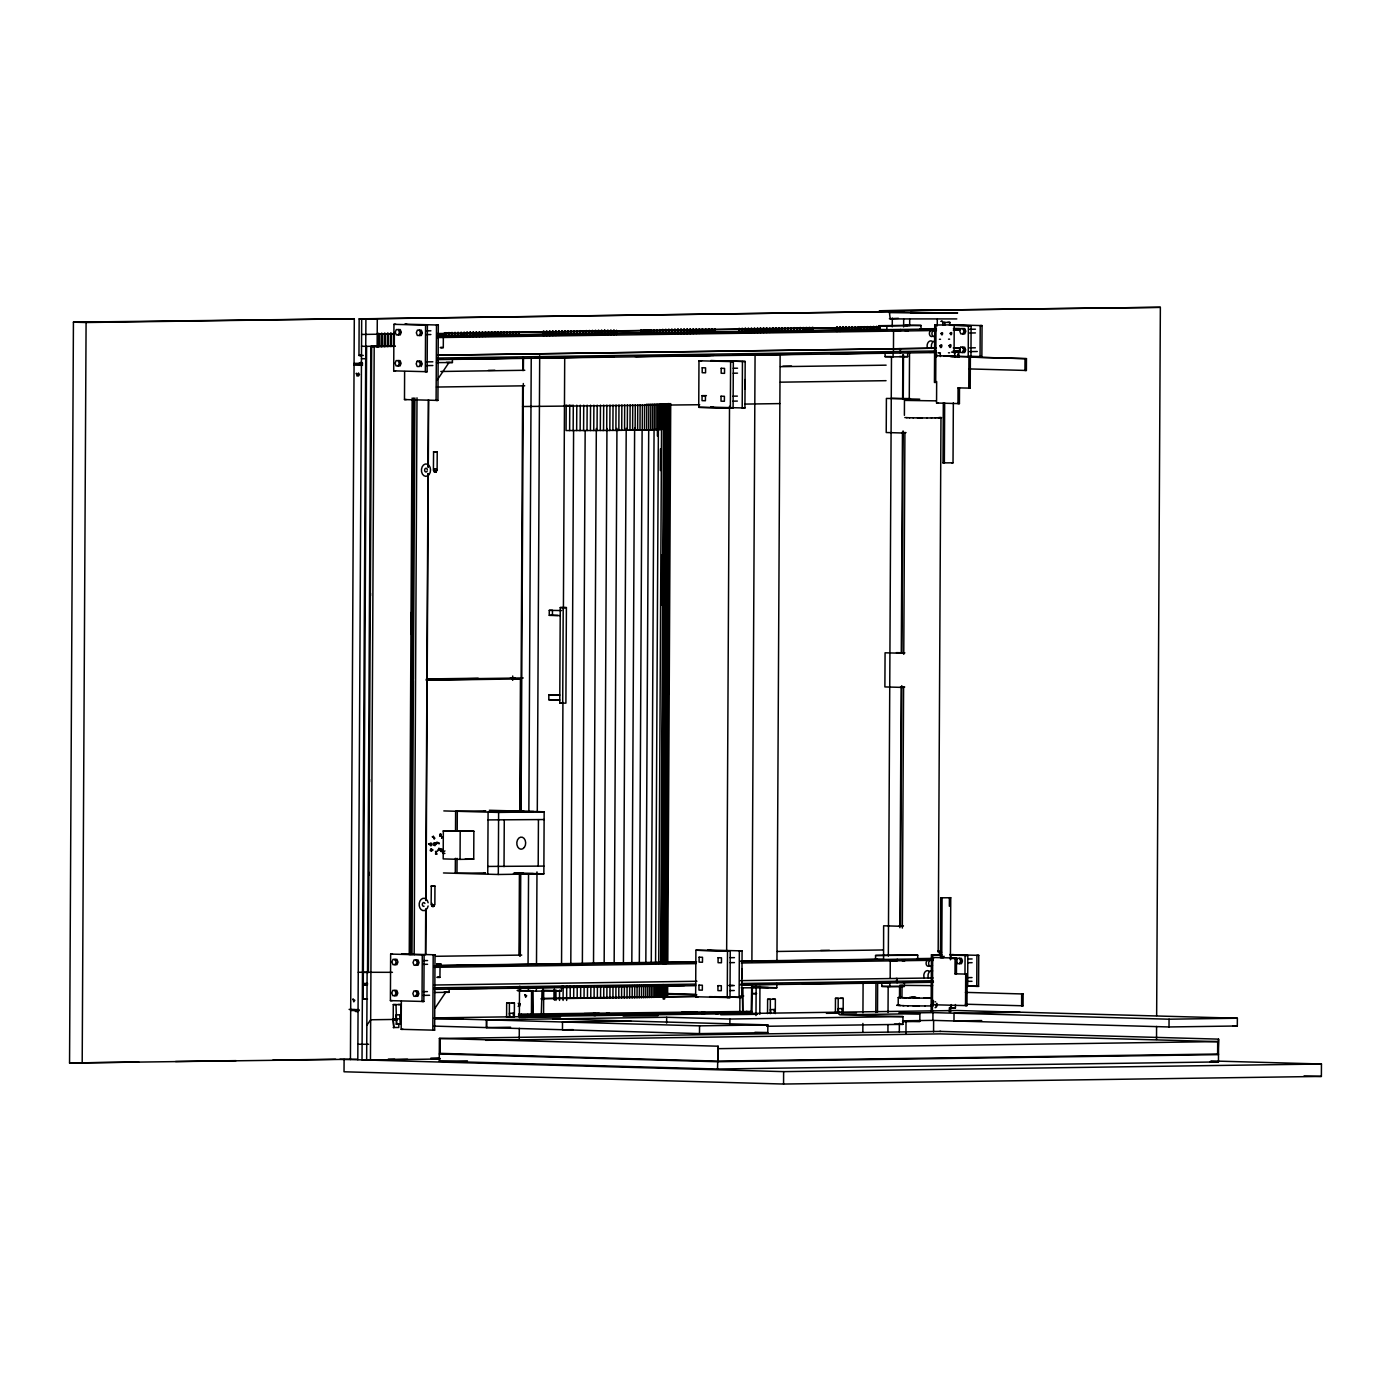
<?xml version="1.0" encoding="UTF-8"?>
<svg xmlns="http://www.w3.org/2000/svg" width="1391" height="1391" viewBox="0 0 1391 1391"><rect width="100%" height="100%" fill="white"/><g stroke="black" fill="none" stroke-linecap="round" stroke-linejoin="round"><path stroke-width="1.5" d="M357.122 1059.194L69.55 1063.002L73.427 322.173L354.305 318.73L350.428 1059.559M82.191 1063.35L86.086 322.521L73.427 322.173M344.099 1059.386L344.029 1071.783L783.568 1084.041L1321.38 1076.425L1321.45 1064.011L1211.022 1060.933M361.486 355.54L358.965 355.47L359.156 318.869L903.715 311.445L361.677 318.939L357.8 1059.768M366.981 999.207L363.19 999.103L363.26 984.828L367.572 984.758M367.05 983.698L363.26 983.593L366.598 346.376L361.538 346.237M366.65 1060.012L367.12 972.518M367.537 972.535L370.823 346.498L395.392 346.185M368.389 972.552L371.658 346.515M370.823 346.498L374.196 346.585L370.458 1060.116L439.921 1058.968M377.135 347.141L377.291 318.887L373.066 318.765M378.126 346.62L378.196 333.579L379.082 333.579L379.013 346.62M378.561 346.62L378.665 333.579M381.186 346.568L381.256 333.544L382.142 333.544L382.073 346.568M381.603 346.585L381.708 333.527M384.246 346.533L384.316 333.492L385.185 333.492L385.116 346.533M384.664 346.533L384.768 333.492M387.307 346.481L387.376 333.457L388.245 333.457L388.176 346.481M387.724 346.498L387.828 333.44M390.349 346.446L390.419 333.405L391.306 333.423L391.236 346.446M390.784 346.446L390.888 333.405M393.41 346.394L393.479 333.371L394.366 333.371L393.479 333.371M390.645 954.087L424.099 954.939L423.855 1001.485L390.402 1000.633L390.645 954.087L392.471 954.07M393.949 324.329L427.385 325.181L427.141 371.71L393.705 370.858L393.949 324.329L395.774 324.294M394.296 346.394L394.349 335.544M393.201 1020.09L393.792 1027.549L393.201 1020.09L397.183 1020.055M393.201 1018.838L393.288 1004.58L401.025 1004.58L400.956 1018.855L393.201 1018.838L395.948 1018.925M396.018 1014.856L396.609 1024.193L396.018 1004.65L393.288 1004.58M393.166 1027.532L398.8 1027.48L398.817 1023.759M395.966 1024.176L400.243 1024.141L399.669 1014.804M403.407 953.913L401.582 953.93L435.018 954.8L434.635 1030.175L401.182 1029.323L401.338 1001.329M406.694 324.138L404.885 324.173L438.321 325.025L437.922 400.417L404.485 399.565L404.625 371.553M409.25 954.765L412.171 398.035M409.754 898.325L409.858 878.834M411.127 634.053L411.249 612.388M410.623 954.748L413.544 398.017M411.979 954.765L413.423 680.442M413.423 679.504L414.901 397.982M414.17 954.782L417.004 397.826M425.472 954.609L425.716 909.105M425.768 900.429L427.993 473.514M428.028 467.011L428.393 399.826M425.733 954.626L425.976 909.123M426.029 900.464L428.254 473.722M428.289 467.22L428.637 400.069M431.314 886.084L431.14 904.706L432.914 904.741L434.861 904.724L434.948 886.102L431.28 886.102L434.948 886.102M433.592 451.762L433.401 470.384L435.192 470.436L437.122 470.401L437.226 451.779L433.557 451.779L437.226 451.779M939.864 1031.374L1218.568 1039.129L1218.464 1061.924L717.53 1069.018L439.26 1061.263L439.382 1038.468L940.733 1031.392M439.73 1053.37L439.834 1038.451M438.391 977.369L436.896 977.334L439.921 977.369L440.06 966.189L438.965 966.154M441.677 347.611L443.294 347.594L443.346 336.413M440.182 1053.352L440.251 1040.955M445.398 336.97L445.433 332.623M443.329 830.983L443.19 858.908L460.056 859.377L473.722 859.186L473.862 831.262L443.329 830.983L473.862 831.262M445.833 336.987L445.885 332.623M446.285 336.987L446.302 332.64M448.458 336.935L448.493 332.588M448.876 336.935L448.945 332.588M449.345 336.935L449.363 332.588M451.519 336.883L451.536 332.536M451.936 336.9L451.988 332.536M434.514 992.496L449.119 992.305L449.137 989.192M436.513 362.616L452.423 362.529L452.423 359.434M452.388 336.9L452.423 332.553M454.579 336.848L454.596 332.501M454.996 336.848L455.048 332.501M455.448 336.848L455.466 332.501M457.622 336.796L457.656 332.449M455.379 858.317L455.292 873.287L485.442 872.922L483.755 872.887M455.518 830.497L455.622 811.249L485.772 810.883L484.085 810.831M458.056 336.813L458.108 332.449M458.508 336.813L458.526 332.466M456.978 873.339L457.065 858.351M457.204 830.549L457.309 811.283M460.682 336.761L460.717 332.414M461.099 336.761L461.169 332.414M461.569 336.761L461.586 332.414M460.056 859.377L460.195 831.453M463.742 336.709L463.759 332.379M464.159 336.726L464.211 332.362M464.611 336.726L464.646 332.379M466.802 336.674L466.82 332.327L467.672 336.674M467.22 336.674L467.272 332.327M469.845 336.622L469.88 332.293L470.732 336.639M472.905 336.587L472.94 332.24L473.792 336.587M473.323 336.605L473.392 332.24M475.965 336.535L475.983 332.206L476.835 336.552M476.383 336.552L476.435 332.188M479.026 336.5L479.043 332.153L479.895 336.5M479.443 336.518L479.495 332.153M482.068 336.448L482.103 332.119L482.955 336.466M482.503 336.466L482.555 332.101M485.129 336.413L485.146 332.066L486.015 336.413M485.546 336.431L485.615 332.066M488.189 336.361L488.206 332.032L489.058 336.379M488.606 336.379L488.658 332.014M486.746 1027.584L486.798 1019.829M487.754 874.191L488.085 812.153L533.622 811.492M491.249 336.326L491.266 331.98L492.118 336.326M491.666 336.344L491.719 331.98M494.292 336.274L494.327 331.945L495.179 336.292M494.727 336.292L494.779 331.927M497.352 336.239L497.369 331.893L498.239 336.239M497.769 336.257L497.839 331.893M500.412 336.187L500.43 331.858L501.282 336.205M500.83 336.205L501.316 331.858M489.354 810.275L544.159 811.788L543.846 873.844L498.308 874.487L498.621 812.431L443.816 810.918M503.472 336.153L503.49 331.806L504.342 336.153M503.89 336.17L503.907 331.823M503.925 336.153L503.942 331.806M506.515 336.1L506.55 331.771L507.402 336.118M504.029 866.645L504.272 820.116M506.95 336.118L507.002 331.754M509.575 336.066L509.593 331.719M514.427 1002.981L506.672 1002.963L506.602 1017.238L514.357 1017.238L514.427 1002.981L511.679 1002.894M509.993 336.083L510.062 331.719M510.462 336.066L510.48 331.719M512.636 336.013L512.653 331.684M509.349 1017.325L509.419 1003.05L506.672 1002.963M513.053 336.031L513.105 331.667M510.028 1016.995L509.419 1013.257M513.505 336.031L513.54 331.684M512.688 680.355L512.705 676.026M515.696 335.979L515.713 331.632M516.113 335.996L516.165 331.632M516.565 335.979L516.583 331.649M513.679 1016.943L513.053 1013.204M518.739 335.944L518.773 331.597M519.173 335.944L519.226 331.58M518.999 955.408L519.417 873.322M519.747 810.692L520.443 678.912L512.01 678.686M519.243 1038.903L519.295 1028.297M519.347 1017.673L519.521 986.358M519.678 956L520.112 873.6M520.425 810.71L522.651 385.69M522.738 370.51L522.807 357.487M520.13 990.705L520.147 986.375M520.304 956.017L520.738 873.618M521.069 810.727L523.312 383.533M523.364 370.528L523.485 357.487M521.434 1014.178L521.416 1017.29L560.503 1017.099M527.728 1017.464L527.745 1014.369M527.954 986.584L528.615 990.914M528.058 964.902L528.545 873.826M528.858 810.936L531.24 357.73M752.079 987.506L751.94 1012.352L531.449 1015.482L531.571 990.635M532.301 990.618L532.805 1014.508L532.979 990.618M561.425 986.462L561.408 990.809L536.352 991.157L536.387 986.828M536.491 965.145L536.978 871.896M537.291 811.179L539.691 355.8M538.195 866.158L538.439 819.629M543.185 335.596L543.22 331.249M543.62 335.596L543.672 331.232M544.072 335.596L544.09 331.249M542.038 990.514L541.29 1014.352M546.246 335.544L546.263 331.197M543.22 999.781L543.272 988.931M546.663 335.561L546.733 331.197M543.568 1014.317L543.69 990.462M547.132 335.544L547.15 331.214M549.306 335.509L549.323 331.162M549.723 335.509L549.775 331.145M550.175 335.509L550.21 331.162M559.773 700.003L548.819 699.708L548.836 694.735L559.338 694.891M560.208 615.622L549.254 615.326L549.271 610.353L552.47 610.301L552.436 615.274L557.913 615.431M552.366 335.457L552.383 331.11M552.783 335.474L552.836 331.11M553.235 335.457L553.253 331.128M555.409 335.422L555.444 331.075M555.844 335.422L555.896 331.058M556.296 335.422L556.313 331.075M554.331 999.816L554.383 988.966L554.366 999.833M558.469 335.37L558.486 331.023M558.886 335.387L558.956 331.023M555.931 1000.425L555.983 990.079M559.356 335.37L559.373 331.041M561.529 335.335L561.547 330.988M559.756 703.116L560.26 607.554L563.442 607.519L566.398 607.589L565.894 703.15L559.756 703.116L562.712 703.185L563.216 607.641L560.26 607.554M561.947 335.335L561.999 330.988M562.399 335.335L562.433 330.988M559.512 1000.425L559.565 990.096M564.59 335.283L564.607 330.936L565.459 335.283M561.547 964.78L562.92 702.403M563.407 609.154L564.711 357.609M565.007 335.301L565.059 330.936M563.094 1000.442L563.164 985.958M566.207 405.164L566.067 430.549L573.162 430.549L573.283 405.164M567.632 335.248L567.667 330.902L568.519 335.248M568.067 335.248L568.119 330.902M566.641 1000.442L566.711 985.958M569.632 430.549L569.754 405.164M570.693 335.196L570.71 330.849L571.579 335.214M570.188 998.373L570.24 985.976M573.753 335.161L573.77 330.815L574.622 335.161M570.797 964.954L573.596 430.741M574.17 335.161L574.222 330.815M576.813 335.109L576.83 330.762L577.682 335.127M573.683 998.373L573.753 985.976M576.656 430.549L576.796 405.164M577.23 335.127L577.282 330.762M579.856 335.075L579.891 330.728L580.742 335.075M580.29 335.075L580.343 330.728M577.178 998.373L577.23 985.958M580.273 405.164L580.151 430.549L572.814 430.514M582.916 335.022L582.933 330.675L583.803 335.04M583.333 335.04L583.82 330.693M580.621 998.373L580.69 985.958M583.594 430.549L583.733 405.164M582.36 964.954L585.159 430.741M585.976 334.988L585.994 330.641L586.846 334.988M586.393 334.988L586.446 330.641M584.046 998.373L584.116 985.958M587.019 430.549L587.158 405.164M589.036 334.935L589.054 330.606L589.906 334.953M589.454 334.953L589.506 330.589M587.437 998.355L587.506 985.941M579.717 430.514L590.41 430.532L590.549 405.146M592.079 334.901L592.114 330.554L592.966 334.901M592.514 334.901L592.566 330.554M590.775 998.338L590.845 985.941M590.41 430.532L593.748 430.514L593.887 405.146M595.139 334.848L595.157 330.519L596.026 334.866M595.557 334.866L595.626 330.502M593.522 962.746L596.322 428.515M594.096 998.338L594.148 985.923M597.191 405.129L597.069 430.514L593.748 430.514M598.2 334.814L598.217 330.467L599.069 334.814M598.617 334.831L598.669 330.467M597.348 998.321L597.417 985.906M600.321 430.497L600.46 405.111M601.26 334.762L601.277 330.432L602.129 334.779M601.677 334.779L601.729 330.415M600.564 998.303L600.634 985.889M603.677 405.094L603.538 430.48L596.426 430.48M604.303 334.727L604.337 330.38L605.189 334.727M604.737 334.744L604.755 330.397M604.772 334.709L604.789 330.38M603.746 998.286L603.798 987.94M606.841 405.077L606.719 430.462L602.825 430.445M607.363 334.675L607.38 330.345M604.163 962.676L606.945 428.463M607.78 334.692L607.85 330.328M608.25 334.692L608.267 330.345M606.859 998.251L606.928 985.854M609.971 405.059L609.832 430.428L605.954 430.428M610.423 334.64L610.44 330.293M610.84 334.657L610.858 330.31L610.875 334.64M611.292 334.64L611.327 330.293M609.919 998.234L609.988 985.819M612.892 430.41L613.031 405.024M613.483 334.588L613.501 330.258M613.9 334.605L613.953 330.241M614.353 334.605L614.37 330.258M612.927 998.216L612.996 985.802M616.039 405.007L615.9 430.393L609.032 430.41M616.526 334.553L616.561 330.206M614.161 962.589L616.943 428.376M615.883 998.182L615.935 985.767M618.978 404.972L618.856 430.358L615.031 430.358M618.769 998.147L618.821 985.732M621.864 404.937L621.725 430.323L617.934 430.323M621.586 998.112L621.638 985.715M624.559 430.288L624.681 404.92M623.411 962.468L626.211 428.254M624.333 998.077L624.403 985.68M627.445 404.885L627.306 430.254L620.786 430.288M627.011 998.043L627.08 985.645M626.28 430.236L629.984 430.219L630.123 404.833M629.636 998.008L629.688 985.593M632.731 404.798L632.609 430.184L629.984 430.219M631.827 962.329L634.626 428.115M632.175 997.973L632.244 985.558M635.27 404.764L635.148 430.149L628.941 430.202M634.644 997.921L634.696 985.523M637.739 404.711L637.617 430.097L634.018 430.115M637.026 997.886L637.095 985.471M636.469 430.08L639.999 430.062L640.121 404.677M640.973 334.205L641.008 329.858M641.407 334.223L641.46 329.858M641.86 334.205L641.877 329.876M639.321 964.346L642.12 430.132M639.321 997.834L639.391 985.419M642.433 404.625L642.294 430.01L639.999 430.062M644.033 334.17L644.05 329.823M644.45 334.17L644.485 329.823M644.485 334.153L644.52 329.806M641.547 997.782L641.616 985.384M644.659 404.59L644.52 429.958L638.817 430.028M644.902 334.17L644.937 329.823M643.703 997.73L643.755 985.332M646.798 404.538L646.676 429.906L643.285 429.941M647.093 334.118L647.111 329.771M647.51 334.136L647.563 329.771M647.963 334.118L647.997 329.789M645.754 997.677L645.824 985.28M645.824 964.172L648.849 404.485M650.153 334.083L650.171 329.737M650.571 334.083L650.623 329.719M651.023 334.083L651.04 329.737M647.719 997.625L647.789 985.228M650.832 404.433L650.692 429.802L647.441 429.836M649.597 997.573L649.667 985.176M652.709 404.381L652.57 429.749L649.371 429.784M653.196 334.031L653.231 329.684M653.631 334.049L653.683 329.684M654.083 334.031L654.1 329.702M651.266 963.98L654.066 429.749M651.388 997.521L651.457 985.106M651.231 429.732L654.361 429.697L654.5 404.312M656.256 333.996L656.274 329.65M653.092 997.469L653.144 985.054M656.187 404.259L656.065 429.645L654.361 429.697M656.674 333.996L656.743 329.632M657.126 333.996L657.161 329.65M657.404 436.044L657.439 429.523M654.692 997.399L654.744 985.002M657.787 404.207L657.665 429.576L653.005 429.68M655.578 963.754L658.378 429.541M659.317 333.944L659.334 329.597M656.204 997.347L656.256 984.932M656.256 429.558L659.178 429.523L659.299 404.138M659.734 333.962L659.786 329.597M660.186 333.944L660.221 329.615M657.613 997.277L657.682 984.88M660.342 470.575L660.447 448.858M657.752 429.506L660.586 429.454L660.708 404.068M658.725 963.528L661.525 429.315L664.672 429.106M658.917 997.225L658.986 984.811M662.029 404.016L661.89 429.402L659.143 429.436M662.377 333.91L662.394 329.563L663.246 333.91M661.577 604.963L661.838 555.026M662.794 333.91L662.846 329.545M660.151 997.156L660.203 984.741M660.447 429.384L663.124 429.332L663.246 403.946M660.673 963.285L663.472 429.071M661.264 997.086L661.334 984.672M661.386 963.076L664.359 403.877M665.42 333.857L665.454 329.511L666.306 333.857M662.272 997.017L662.342 984.619M663.124 429.332L665.246 429.193L665.385 403.807M665.854 333.875L665.906 329.511M662.69 963.511L665.489 429.802M663.177 999.016L663.264 984.55M663.368 941.377L664.202 780.664M664.759 674.252L665.594 515.731M665.246 429.193L666.167 429.124L666.306 403.738M663.611 963.511L666.428 427.646M663.994 998.947L664.063 986.549M664.255 963.407L667.124 403.668M664.463 963.998L667.176 427.524M664.707 998.877L664.776 986.462M665.472 429.037L667.697 428.984L667.819 403.599M665.402 877.078L665.541 851.031M666.341 709.462L666.932 584.064M667.68 442.981L667.819 427.42M668.48 333.823L668.497 329.476L669.349 333.823M665.298 996.078L665.35 985.228M665.454 963.528L668.428 403.529M668.897 333.823L668.967 329.458M666.133 940.125L666.985 777.343M667.524 673.157L668.375 512.549M666.237 939.568L666.985 796.382M667.61 674.878L668.375 529.519M666.219 996.078L666.272 985.228M666.393 963.546L669.314 403.807M666.637 1023.098L666.672 1017.273L486.328 1019.829L486.294 1027.584L510.584 1027.236M666.985 939.447L667.454 850.492M668.375 674.757L668.81 583.977M669.766 407.911L669.801 403.564L669.766 429.784M666.985 961.564L667.558 850.77M668.375 694.578L668.967 583.89M667.61 995.852L667.68 985.002M667.784 963.32L670.723 403.581M671.54 333.77L671.557 329.424L672.409 333.77M671.957 333.788L672.009 329.424M674.6 333.736L674.618 329.389L675.47 333.736M675.018 333.736L675.07 329.371M677.643 333.684L677.678 329.337L678.53 333.684M680.703 333.649L680.721 329.302L681.573 333.649M681.121 333.649L681.19 329.284M683.763 333.597L683.781 329.25L684.633 333.597M684.181 333.614L684.233 329.25M686.824 333.562L686.841 329.215L687.693 333.562M687.241 333.562L687.293 329.215M689.866 333.51L689.901 329.163L690.753 333.51M690.284 333.527L690.353 329.163M692.927 333.475L692.944 329.128L693.796 333.475M693.344 333.475L693.396 329.128M695.987 333.423L696.004 329.076L696.856 333.44M696.404 333.44L696.456 329.076M729.997 997.59L695.639 996.756L695.9 950.227L730.24 951.061L729.997 997.59L727.267 997.643L727.51 951.096L695.9 950.227M698.977 360.791L733.335 361.625L733.092 408.154L698.734 407.32L698.977 360.791L701.707 360.738M699.03 333.388L699.064 329.041L699.916 333.388M699.464 333.388L699.517 329.041M702.09 333.336L702.125 328.989L702.977 333.353M702.072 395.687L702.038 400.643L705.411 400.73L705.446 395.774L702.072 395.687L706.402 395.618M702.507 333.353L702.577 328.989M552.818 1018.89L767.849 1024.871L767.797 1032.626L699.499 1033.6L699.534 1025.845L434.096 1018.351M705.15 333.301L705.167 328.954M705.567 333.301L705.62 328.954M706.019 333.301L706.054 328.954M708.21 333.249L708.228 328.902M708.628 333.266L708.68 328.902M709.08 333.266L709.097 328.919M711.253 333.214L711.288 328.867M711.688 333.214L711.705 328.885L711.723 333.197M712.14 333.214L712.157 328.867M714.313 333.162L714.348 328.832M714.731 333.179L714.8 328.815M715.2 333.179L715.217 328.832M717.53 1069.018L718.104 1046.206L718.017 1061.107M726.658 950.54L729.51 406.259M730.362 408.206L730.605 361.66L733.335 361.625M729.875 1024.854L729.91 1019.029L666.672 1017.273M738.76 332.814L738.795 328.485M739.177 332.832L739.247 328.467M739.647 332.832L739.664 328.485M741.82 332.779L741.838 328.432M742.238 332.797L742.29 328.432M739.108 997.469L739.351 950.94L742.081 950.888L741.838 997.434L709.601 996.652M742.446 361.504L742.203 408.032L744.933 407.998L745.176 361.469L710.818 360.617L745.176 361.469M742.69 332.779L742.724 328.432M739.838 1011.553L739.925 996.043L743.716 995.973M744.88 332.727L744.898 328.398M741.82 978.29L741.855 968.988M744.898 388.854L744.95 379.552M742.238 987.645L742.742 1011.535L742.864 987.662M745.75 332.745L745.767 328.398M747.923 332.692L747.958 328.346M748.358 332.71L748.41 328.346M748.81 332.692L748.827 328.346M746.776 1014.369L746.793 1011.257M750.984 332.64L751.018 328.311M751.401 332.658L751.47 328.293M751.87 332.658L751.888 328.311M754.044 332.605L754.061 328.259M754.461 332.623L754.513 328.259M754.913 332.605L754.948 328.259M751.783 983.767L751.227 1011.379M751.888 962.085L755.07 354.914M756.113 993.696L752.322 993.591L752.357 987.471M757.104 332.553L757.121 328.224M757.521 332.571L757.573 328.206M757.973 332.571L757.991 328.224M755.991 1015.534L756.148 986.01M760.147 332.519L760.182 328.172L761.033 332.519M760.581 332.536L760.634 328.172M763.207 332.466L763.224 328.137L764.094 332.484M759.799 1014.282L759.938 986.41M763.624 332.484L763.694 328.12M766.267 332.432L766.285 328.085L767.136 332.432M766.684 332.449L766.737 328.085M769.327 332.397L769.345 328.05L770.197 332.397M769.745 332.397L770.214 328.05M767.536 1013.552L767.623 999.277L775.361 999.277L775.291 1013.552M772.37 332.345L772.405 327.998L773.257 332.345M772.805 332.362L772.857 327.998M770.284 1013.622L770.353 999.347L767.623 999.277M770.962 1013.309L770.353 1009.57M775.43 332.31L775.448 327.963L776.317 332.31M775.848 332.31L775.917 327.946M774.613 1013.257L774.005 1009.518M778.491 332.258L778.508 327.911L779.36 332.258M741.212 987.819L776.804 987.749L776.821 983.42M776.943 961.737L780.125 354.392M781.551 332.223L781.568 327.876L782.42 332.223M781.968 332.223L782.02 327.859M784.594 332.171L784.628 327.824L785.48 332.171M783.568 1084.041L783.62 1071.626L339.891 1059.264M787.654 332.136L787.671 327.789L788.541 332.136M788.071 332.136L788.141 327.772M790.714 332.084L790.731 327.737L791.583 332.084M791.131 332.101L791.183 327.737M793.774 332.049L793.792 327.702L794.644 332.049M794.191 332.049L794.244 327.685M796.817 331.997L796.852 327.65L797.704 331.997M797.252 332.014L797.721 327.667M799.877 331.962L799.895 327.615L800.764 331.962M800.294 331.962L800.364 327.598M802.937 331.91L802.955 327.563M803.355 331.927L803.407 327.563M803.807 331.91L803.842 327.581M805.998 331.875L806.015 327.528M806.415 331.875L806.467 327.511M806.867 331.875L806.884 327.528M809.04 331.823L809.075 327.476M809.475 331.84L809.527 327.476M809.927 331.823L809.945 327.494M812.101 331.788L812.118 327.441M812.518 331.788L812.587 327.441M812.987 331.788L813.005 327.441M836.547 331.441L836.565 327.094M836.999 331.423L837.034 327.094M837.434 331.441L837.452 327.094M843.224 998.321L835.469 998.321L835.4 1012.578L843.155 1012.596L843.224 998.321L840.477 998.251M839.608 331.388L839.625 327.059M840.025 331.406L840.077 327.041M840.477 331.406L840.512 327.059M838.13 1012.665L838.217 998.39L835.469 998.321M838.808 1014.195L838.217 1008.597M842.668 331.354L842.685 327.007M843.085 331.354L843.137 327.007M843.537 331.354L843.555 327.007M845.711 331.301L845.745 326.972M842.459 1014.161L841.851 1008.545M846.145 331.319L846.197 326.955M846.597 331.319L846.615 326.972M848.771 331.267L848.788 326.92M849.188 331.284L849.258 326.92M849.658 331.267L849.675 326.92M851.831 331.214L851.848 326.885M852.7 331.232L852.735 326.885M854.891 331.18L854.909 326.833M855.309 331.197L855.361 326.833M855.761 331.18L855.778 326.833M857.934 331.128L857.969 326.798M858.369 331.145L858.421 326.781M858.821 331.145L858.838 326.798M860.994 331.093L861.012 326.746L861.881 331.093M861.412 331.11L861.481 326.746M864.054 331.041L864.072 326.711L864.924 331.058M864.472 331.058L864.524 326.694M862.837 1031.913L862.889 1023.428M862.942 1012.822L863.098 982.811M867.115 331.006L867.132 326.659L867.984 331.006M867.532 331.023L867.584 326.659M870.157 330.954L870.192 326.624L871.044 330.971M870.592 330.971L870.644 326.607M873.218 330.919L873.235 326.572L874.104 330.919M873.635 330.936L873.704 326.572M876.278 330.867L876.295 326.537L877.147 330.884M876.695 330.884L876.747 326.52M917.712 958.938L917.73 955.217L909.731 954.991L875.565 955.478L875.548 959.199L883.563 959.425L883.633 925.797L902.62 926.319M878.869 325.72L878.851 329.441L886.867 329.667L886.884 325.929L878.869 325.72L913.018 325.233L921.033 325.459L921.016 329.18M875.808 1012.492L875.965 982.063M879.338 330.832L879.808 326.485L879.755 330.849M877.495 1012.213L877.651 981.82M904.393 982.707L904.359 986.428L889.788 986.636L881.79 986.41L881.807 982.689M893.092 356.861L885.076 356.652L885.093 352.931L893.109 353.14L893.092 356.861L907.662 356.67L907.68 352.931M956.782 318.922L890.223 318.904L889.423 312.506L890.935 312.332L957.634 312.923L889.423 312.506M887.927 1032.035L887.962 1025.532M888.032 1012.509L888.171 986.462M888.327 956.069L891.475 356.965M892.257 326.815L892.309 318.122M889.788 986.636L889.805 982.915L883.807 982.742M890.17 978.325L890.257 961.181M893.457 350.706L893.561 331.423M897.108 982.811L897.125 978.464L896.065 978.429M897.23 959.234L897.212 960.781L889.197 960.555M900.394 353.036L900.412 348.706L899.368 348.672M900.516 329.458L900.516 331.023L892.5 330.797M900.69 1005.554L898.203 1005.328L898.238 997.556L901.577 997.364M899.316 1031.879L899.368 1023.202M899.508 997.156L899.56 986.289M899.855 927.693L901.125 686.737M901.298 652.014L902.463 432.775M902.637 398.052L902.863 354.635M900.133 997.956L900.203 984.915M900.499 926.406L901.768 685.693M901.924 653.161L903.089 430.932M903.263 399.46L903.489 354.896M903.646 326.955L903.681 319.2M904.393 415.318L904.463 400.399L935.726 400.851M902.029 984.55L901.959 997.59L910.357 997.956M902.324 928.058L903.594 686.876M903.767 654.292L904.915 432.671M766.65 1026.28L902.915 1024.35L902.968 1016.595L839.729 1014.821L919.868 1013.691L919.834 1021.446L902.498 1021.69M905.958 1033.896L906.028 1020.872M909.279 399.53L909.54 351.732M909.662 325.668L909.697 319.148M931.135 1012.196L931.448 954.817L941.568 954.661M934.735 325.042L934.439 382.438L935.708 382.473L936.004 325.077L934.735 325.042L954.226 324.816L954.07 352.462M932.405 1012.231L932.7 954.852L931.448 954.817M981.733 1020.577L953.983 1020.959L954.035 1013.204L1022.333 1012.248L1237.364 1018.229L1237.312 1025.984L1169.014 1026.958L932.909 1020.368L932.944 1012.613L898.795 1013.1L919.868 1013.691M933.431 1000.459L933.413 1004.754L966.971 1005.623L967.145 974.117L954.991 973.839L955.078 958.069L956.521 958.051L956.434 973.804L954.991 973.839M959.425 403.616L957.982 403.633L958.051 387.863L959.494 387.846L959.425 403.616L936.56 403.025L936.665 381.534M933.57 1031.896L933.622 1021.029M937.256 325.824L937.291 319.304M938.177 952.174L940.977 417.683M942.802 322.399L942.785 324.885L944.906 324.955L944.906 322.469L942.802 322.399L949.914 322.399L949.914 324.868M940.42 957.756L940.733 897.821L950.748 897.734L950.418 959.807M944.663 402.99L944.35 462.925L943.011 462.89L943.324 402.938M941.759 957.79L942.072 897.856L940.733 897.821M942.142 956.208L942.124 957.46L943.95 957.425L943.95 956.191M949.357 906.271L949.41 897.699L950.748 897.734M949.357 1011.952L949.375 1007.693M943.011 462.89L953.026 462.803L953.339 402.868M950.627 1011.987L950.662 1005.606M950.905 958.834L950.922 954.591L949.653 954.556M951.34 1004.598L951.322 1008.023L955.426 1007.953L955.443 1004.545M954.73 357.313L954.748 352.201L951.531 352.097M958.834 357.261L958.851 352.132L954 351.993M954.33 347.889L959.616 347.854L959.599 352.201L953.252 352.288M953.374 330.276L959.72 330.171L959.72 328.624L953.722 328.467M964.989 974.152L965.076 955.53L967.823 955.495L967.649 986.515M951.635 356.548L968.223 356.791L968.379 325.772L949.41 325.233M970.379 356.635L968.936 356.652L968.762 388.176L970.205 388.141L970.379 356.635L936.804 355.748M950.036 325.146L971.109 325.72L970.953 356.757L968.223 356.791M976.76 986.393L976.917 955.356L978.742 955.339L978.586 986.358L966.223 986.097M982.046 325.581L980.22 325.598L980.064 356.618L981.872 356.6L982.046 325.581L954.922 324.885L956.747 324.868M969.44 357.104L1025.011 358.652L1024.941 370.475L1026.384 370.458L1026.454 358.635L970.883 357.087M1023.115 993.974L1021.672 994.009L1021.62 1005.815L1023.063 1005.797L1023.115 993.974L965.406 992.374M1156.53 1039.46L1156.582 1026.419M1156.651 1015.552L1160.355 307.324L879.477 310.767L1160.355 307.324M1169.014 1026.958L1169.049 1019.203L932.944 1012.613M1217.629 1054.013L1217.681 1041.598L940.264 1033.878L485.702 1040.312M1218.047 1054.03L1218.568 1039.129M443.19 850.909L443.138 853.431L444.894 853.448M936.021 1006.162L936.752 1004.98M370.458 593.192L370.441 595.817M369.484 779.325L369.467 781.951M368.998 872.4L368.98 875.026M429.002 844.407L430.967 842.946L431.992 844.441L430.949 845.902L428.602 843.728L431.523 843.728M398.365 334.935L399.426 332.31L398.382 329.632L396.296 329.563L395.253 332.188L396.279 334.883L400.208 334.918L401.269 332.293L400.243 329.597L398.139 329.545M398.191 365.972L399.252 363.329L398.226 360.652L396.139 360.582L395.079 363.225L396.105 365.903L400.052 365.937L401.095 363.312L400.069 360.617L397.982 360.565M419.439 335.527L420.499 332.901L419.473 330.206L417.387 330.154L416.326 332.779L417.352 335.474L421.282 335.509L422.342 332.866L421.317 330.189L419.23 330.119M421.125 366.529L422.186 363.903L421.16 361.208L419.074 361.156M962.902 333.944L963.963 331.301L962.92 328.624M962.798 352.549L963.859 349.923L962.833 347.228M959.599 963.702L960.659 961.077L959.634 958.382L957.547 958.329L956.486 960.955L957.512 963.65L961.442 963.667L962.502 961.042L961.477 958.364L959.39 958.295M936.473 1005.78L936.473 1003.693M434.879 844.181L435.557 843.155L434.148 844.128M437.017 380.334L449.05 362.442M434.931 1008.301L445.746 992.2M366.841 1025.271L370.667 1019.777L396.522 1019.412M436.148 851.466L435.505 853.97L437.243 853.97M438.947 848.145L438.269 850.631M957.947 356.757L957.703 354.044M433.314 843.224L434.983 842.685L436.009 844.163L434.966 845.641L433.296 845.05M438.774 848.649L438.078 850.11L439.539 850.11M358.426 376.057L359.487 374.544L358.426 372.962M518.2 1006.388L519.26 1004.876L518.217 1003.294M519.573 1006.371L520.321 1003.746M932.978 1006.197L932.735 1003.294M889.388 318.713L898.412 318.313M666.167 428.967L668.81 428.845M434.34 468.767L434.774 468.784A1.86 1.374 -88.4 0 0 434.218 471.601A1.86 1.374 -88.4 0 0 436.305 471.566A1.86 1.374 -88.4 0 0 435.957 468.767L436.183 468.784M940.177 417.769L941.585 417.683L940.542 417.578M439.26 966.136L440.999 966.171L436.009 966.171L437.452 966.154M440.06 966.189L436.948 966.171M439.956 977.351L438.495 977.317M897.682 1005.189L896.656 1005.31L903.976 1005.676M898.203 1005.328L899.16 1005.206M942.316 321.338L941.185 321.338L942.333 321.338M940.507 339.282L939.429 339.282M949.618 339.161L948.54 339.161M940.438 352.931L939.36 352.931M949.549 352.81L948.471 352.81M938.212 417.839L940.768 417.769M938.96 951.114L937.83 951.114L939.047 951.114M593.192 1013.5L595.8 1013.552L594.183 1013.57M538.526 1016.143L540.734 1016.16M609.449 1013.343L606.354 1013.326M593.175 1015.36L595.783 1015.413L594.183 1015.43M606.841 1015.169L609.032 1015.187M688.823 1012.161L691.014 1012.161M622.612 1015.047L620.003 1014.995L621.499 1015.047M636.278 1014.839L633.67 1014.804L635.287 1014.787M704.594 1012.022L701.986 1011.987L703.481 1012.022M688.806 1014.022L691.014 1014.022M704.576 1013.883L701.986 1013.848L703.463 1013.883M718.243 1013.691L715.635 1013.639M729.806 1013.43L732.396 1013.465M645.407 429.889L648.728 429.871M935.204 417.909L938.734 417.856M444.929 850.927L442.929 852.196L443.781 853.465M431.697 851.24L430.358 850.023L431.227 848.753L432.584 849.988M437.261 851.448L435.522 851.448L436.131 853.987M86.086 322.521L354.305 318.73M427.385 325.181L425.576 325.198L425.333 371.745L427.141 371.71M438.321 325.025L436.496 325.059L436.096 400.434L437.922 400.417M426.637 330.867L430.897 330.797M886.884 325.929L921.033 325.459M376.787 334.24L394.14 333.979L361.608 334.449M444.007 333.284L452.684 333.162M465.689 332.971L552.436 331.736M563.285 331.597L650.032 330.363M660.881 330.206L747.628 328.989M760.634 328.798L847.38 327.563M858.212 327.424L879.912 327.111M968.379 325.772L971.109 325.72M437.383 333.544L879.79 327.285M426.62 334.588L430.88 334.536M436.809 335.735L880.573 329.458M919.99 328.85L935.847 328.676M437.278 336.031L936.456 328.954M953.374 328.711L959.72 328.624M969.579 329.284L975.439 329.198M437.261 337.578L936.456 330.502M969.562 333.005L975.421 332.918M365.763 346.359L394.644 345.976M374.196 346.585L393.323 346.324M358.965 355.47L363.294 355.418M438.287 355.192L935.308 348.167M437.174 355.261L936.369 348.185M953.27 347.959L959.616 347.854M969.475 347.889L975.334 347.802M437.157 358.043L936.352 350.984M953.27 350.741L959.599 350.654M437.8 359.261L442.321 359.139M450.788 359.069L513.575 358.183M535.205 357.87L610.979 356.809M634.783 356.461L710.558 355.401M734.361 355.053L807.962 354.01M831.783 353.679L885.893 352.914M930.44 352.288L934.665 352.219M969.457 351.61L977.264 351.506M438.861 359.278L443.19 359.226M451.849 359.104L516.791 358.183M536.265 357.904L614.196 356.809M635.843 356.496L713.774 355.401M733.248 355.122L811.179 354.01M830.67 353.731L886.954 352.949M929.379 352.34L935.726 352.253M954.748 352.201L958.851 352.132M437.157 359.608L936.334 352.532M426.481 361.886L432.862 361.799M353.975 363.399L362.616 363.277M885.076 356.652L891.318 356.565M943.567 355.853L953.583 355.766L944.906 355.887M426.463 365.607L432.844 365.52M1025.011 358.652L1026.454 358.635M393.705 370.858L395.531 370.841M488.415 370.371L494.866 370.267M782.872 366.198L791.496 366.076M440.825 371.484L524.79 370.284M780.473 366.668L886.119 365.172M733.213 368.267L737.543 368.198M733.179 373.223L737.508 373.153M436.444 387.046L524.703 385.811M780.386 382.177L886.05 380.682M404.485 399.565L406.311 399.53M733.057 396.174L737.386 396.122M892.1 398.33L910.427 398.608M733.04 401.147L737.369 401.077M919.712 399.182L886.397 398.417L886.223 432.531L905.193 433.07M563.946 405.581L572.605 405.459M646.259 404.416L670.079 404.086M699.708 404.729L522.547 406.52M745.211 404.086L779.864 403.599M936.56 403.025L938.003 403.007M698.734 407.32L733.092 408.154M713.305 407.111L710.575 407.146L744.933 407.998M563.216 607.641L566.398 607.589M549.254 615.326L552.436 615.274M426.515 678.964L478.191 678.234M510.48 677.782L514.792 677.713M426.341 679.312L523.225 677.956M426.394 679.903L479.895 679.138M426.272 680.251L520.443 678.912M548.819 699.708L559.304 699.864M523.938 811.231L493.788 811.579L495.474 811.631M498.621 812.431L544.159 811.788M544.124 819.542L488.05 819.908M543.881 866.089L487.806 866.437M513.435 873.426L523.607 873.27M513.783 873.826L533.309 873.548M710.471 950.018L707.723 950.053L742.081 950.888M424.099 954.939L422.273 954.974L422.029 1001.503L423.855 1001.485M435.018 954.8L433.192 954.817L432.81 1030.209L434.635 1030.175M727.51 951.096L730.24 951.061M820.777 950.401L829.401 950.279M435.609 956.295L521.729 955.078M777.413 951.461L883.059 949.966M423.351 960.625L427.593 960.572M730.119 957.703L734.448 957.634M917.73 955.217L875.565 955.478M932.7 954.852L940.803 954.73M953.444 954.626L951.635 954.661L978.742 955.339M423.333 964.346L427.576 964.293M440.008 965.406L696.561 961.737M739.856 961.129L877.286 959.216M916.704 958.625L933.622 958.382M433.975 965.789L695.9 962.085M741.368 961.442L933.17 958.729M950.088 958.486L956.417 958.399L950.418 958.225M968.24 959.008L972.135 958.955M730.101 962.659L734.431 962.589M433.975 967.336L695.9 963.633M741.351 962.989L933.152 960.277M968.206 962.746L972.118 962.676M363.329 972.413L367.641 972.361M392.453 972.326L358.269 972.274M967.145 974.117L965.702 974.135L965.528 1005.641L966.971 1005.623M363.26 983.593L367.572 983.524M433.888 985.019L696.908 981.264M740.203 980.638L933.065 977.96M968.136 977.63L972.031 977.577M433.87 987.819L695.796 984.115M741.247 983.472L933.048 980.742M448.545 988.862L487.511 988.323M508.098 987.975L587.089 986.897M605.52 986.602L684.494 985.523M739.734 984.706L781.916 984.15M802.503 983.82L881.477 982.742M902.829 982.429L933.483 981.959M968.119 981.351L972.013 981.298M433.853 989.366L695.778 985.663M741.247 985.019L933.048 982.307M728.762 985.489L733.092 985.437M729.979 985.61L734.309 985.558M423.177 991.661L427.437 991.592M517.313 990.375L521.503 990.305M519.486 990.688L530.823 990.548M751.383 987.401L760.564 987.297M768.371 987.523L759.26 987.297M881.79 986.41L904.359 986.428M729.945 990.583L734.274 990.514M423.16 995.382L429.541 995.278M363.19 999.103L367.485 999.034M752.322 993.591L756.617 993.522M390.402 1000.633L392.227 1000.598M543.412 998.373L695.222 996.217M540.925 998.842L697.082 996.634M695.639 996.756L698.386 996.721M350.584 1009.71L354.914 1009.657M396.661 1014.874L400.295 1014.821M510.045 1013.274L513.696 1013.222M770.997 1009.588L774.631 1009.536M838.843 1008.614L842.494 1008.562M584.133 1013.57L599.312 1013.343M681.729 1012.179L696.908 1011.97M751.94 1011.379L518.53 1014.143M434.392 1017.899L956.817 1010.509L1020.055 1012.265M435.313 1018.873L463.325 1018.473M519.886 1017.517L526.389 1017.43M623.151 1016.108L657.995 1015.726M720.747 1014.735L757.626 1014.3M826.41 1013.326L837.156 1013.187M841.451 1013.117L856.491 1012.909M729.91 1019.029L902.968 1016.595M630.818 1021.064L562.503 1022.02L562.468 1029.775L573.144 1029.636M903.02 1020.803L932.909 1020.368M401.182 1029.323L403.007 1029.305M699.534 1025.845L767.849 1024.871M1169.049 1019.203L1237.364 1018.229M368.615 1044.276L357.887 1044.258M717.669 1048.675L1217.681 1041.598M439.765 1053.352L717.565 1061.107L1218.499 1054.013M69.55 1063.002L138.77 1062.028M175.544 1061.507L236.105 1060.638M272.879 1060.116L335.614 1059.229M430.845 1058.151L439.521 1058.029M388.159 1059.333L394.679 1059.247M431.54 1058.725L440.217 1058.603L431.419 1058.899M368.528 1059.786L362.025 1059.872L365.903 319.061L359.156 318.869M388.037 1059.507L407.563 1059.229M439.26 1061.263L467.446 1060.864M1218.499 1054.639L717.565 1061.733L439.295 1053.978M783.62 1071.626L1321.45 1064.011M931.379 417.943L935.639 417.926M932.665 985.645L903.541 985.384M932.179 998.043L923.937 998.077M926.962 417.961L931.674 417.961M909.818 997.243L915.139 997.225M911.557 997.312L915.956 997.312M930.075 998.147L913.522 998.095M924.719 1005.919L930.753 1005.936M357.974 1011.413L355.366 1011.379L356.861 1011.413M521.399 1015.934L519.782 1015.952L522.477 1015.952M521.277 1016.004L522.39 1016.004M441.799 347.541L440.199 347.576L443.294 347.594M917.486 417.909L927.102 417.961M925.067 1005.954L913.018 1005.884M922.285 417.943L913.07 417.839M919.26 998.06L908.375 998.025M919.068 1005.902L907.506 1005.797M357.331 1010.562L358.409 1010.579M356.965 1011.361L358.043 1011.379M909.331 417.752L913.4 417.839M902.829 1005.693L908.323 1005.78M888.119 311.48L892.344 311.601M947.81 322.329L949.914 322.399M952.957 324.781L954.226 324.816M873.235 326.572L874.122 326.572M876.295 326.537L877.182 326.537M867.132 326.659L868.001 326.659M870.192 326.624L871.062 326.624M861.012 326.746L861.898 326.746M864.072 326.711L864.959 326.711M953.704 330.015L959.72 330.171M799.895 327.615L800.781 327.615M790.731 327.737L791.618 327.754M793.792 327.702L794.661 327.702M784.628 327.824L785.498 327.841M787.671 327.789L788.558 327.789M778.508 327.911L779.395 327.928M781.568 327.876L782.438 327.876M772.405 327.998L773.274 328.015M775.448 327.963L776.334 327.963M763.224 328.137L764.111 328.137M766.285 328.085L767.171 328.102M760.182 328.172L761.051 328.172M702.125 328.989L702.994 329.006M696.004 329.076L696.874 329.093M699.064 329.041L699.934 329.041M686.841 329.215L687.71 329.215M689.901 329.163L690.771 329.18M692.944 329.128L693.831 329.128M680.721 329.302L681.607 329.302M683.781 329.25L684.668 329.267M674.618 329.389L675.487 329.389M677.678 329.337L678.547 329.354M668.497 329.476L669.384 329.476M671.557 329.424L672.444 329.441M662.394 329.563L663.264 329.563M665.454 329.511L666.324 329.528M604.337 330.38L605.207 330.38M598.217 330.467L599.104 330.467M601.277 330.432L602.147 330.432M592.114 330.554L592.983 330.554M595.157 330.519L596.043 330.519M585.994 330.641L586.88 330.641M589.054 330.606L589.923 330.606M576.83 330.762L577.7 330.78M579.891 330.728L580.76 330.728M570.71 330.849L571.597 330.867M573.77 330.815L574.657 330.815M564.607 330.936L565.476 330.954M567.667 330.902L568.536 330.902M503.49 331.806L504.359 331.806M506.55 331.771L507.419 331.771M494.327 331.945L495.196 331.945M497.369 331.893L498.256 331.893M488.206 332.032L489.093 332.032M491.266 331.98L492.136 331.98M482.103 332.119L482.973 332.119M485.146 332.066L486.033 332.066M472.94 332.24L473.809 332.24M475.983 332.206L476.87 332.206M479.043 332.153L479.912 332.153M466.82 332.327L467.689 332.327M469.88 332.293L470.749 332.293M485.824 334.901L488.345 334.97M442.564 334.275L444.303 334.327L439.313 334.309L441.051 334.362M390.419 333.405L391.306 333.423M460.769 335.248L463.307 335.318M384.316 333.492L385.185 333.492M387.376 333.457L388.245 333.457M378.196 333.579L379.082 333.579M381.256 333.544L382.142 333.544M899.351 351.471L900.412 351.488M969.231 356.235L981.872 356.6M950.192 356.565L958.747 356.809M899.647 356.444L907.662 356.67M969.371 368.928L1026.384 370.458M485.685 358.478L488.224 358.548M360.286 355.435L361.156 355.453M460.647 358.826L463.168 358.895M361.469 358.652L365.694 358.756M446.337 362.356L452.423 362.529M353.905 364.129L362.529 364.355M353.905 365.103L362.512 365.346M958.051 387.863L970.205 388.141M901.82 432.497L906.045 432.601M951.687 462.751L953.026 462.803M549.271 610.353L561.599 610.562M896.447 652.64L904.88 652.866M904.046 653.318L885.076 652.796L884.885 686.928L903.872 687.45M900.499 686.876L904.706 686.998M548.836 694.735L559.791 695.048M465.29 858.96L473.722 859.186M514.322 873.009L543.846 873.844M443.486 872.957L498.308 874.487M899.247 925.763L903.455 925.867M941.62 952.226L939.499 952.174L939.499 954.661L941.603 954.713M950.331 955.113L967.823 955.495M940.855 957.338L943.95 957.425M933.657 957.477L956.521 958.051M485.042 964.728L457.465 965.006L460.004 965.076M394.818 964.624L396.904 964.676L397.965 962.05L396.939 959.355L393.01 959.338L391.949 961.963L392.975 964.658L395.061 964.711L396.122 962.085L395.096 959.39M415.909 965.215L417.995 965.267L419.039 962.642L418.013 959.946L414.083 959.912L413.023 962.555L414.066 965.232L416.152 965.302L417.196 962.659L416.17 959.981M896.047 981.229L897.108 981.264M965.928 986.01L978.586 986.358M751.505 987.054L776.804 987.749M363.26 984.828L367.05 984.932M667.297 993.539L695.309 994.322M542.438 990.27L561.408 990.809M666.689 993.991L696.839 994.826M457.343 988.584L459.882 988.653M517.382 990.635L536.352 991.157M714.435 996.669L741.838 997.434M965.354 1004.198L1023.063 1005.797M772.631 999.207L775.361 999.277M444.059 992.148L449.119 992.305M950.575 1007.832L955.426 1007.953M394.661 995.643L396.748 995.713L397.809 993.07L396.783 990.392L392.836 990.357L391.793 992.983L392.818 995.678L394.905 995.73L395.966 993.104L394.922 990.409M415.735 996.234L417.822 996.286L418.882 993.661L417.856 990.966L413.927 990.948L412.866 993.574L413.892 996.269L415.979 996.321L417.039 993.696L416.013 991.001M745.472 1012.179L751.94 1012.352M1232.965 1025.862L1237.312 1025.984M398.295 1004.511L401.025 1004.58M902.968 1020.977L919.834 1021.446M894.483 1024.106L902.915 1024.35M349.106 1009.379L359.139 1009.692M350.515 1010.44L359.139 1010.683M518.53 1015.117L531.449 1015.482M754.965 1032.278L767.797 1032.626M434.044 1026.106L699.499 1033.6M439.382 1038.468L718.104 1046.206M1209.822 1061.681L1218.464 1061.924M1304.062 1075.938L1321.38 1076.425M440.112 836.147L441.034 836.182M441.851 837.712L442.355 836.982M906.515 417.665L909.784 417.752M906.741 997.886L898.238 997.556M938.908 417.474L941.133 417.578M904.828 417.561L907.071 417.665M441.677 838.199L441.799 836.982M431.001 843.763L429.124 843.694M439.173 843.868L436.513 842.285L436.93 843.05M439.313 843.068L437.469 842.337L436.757 843.815M427.176 471.045A1.86 1.374 -88.4 0 1 425.02 471.462A1.86 1.374 -88.4 0 1 425.316 468.524A1.86 1.374 -88.4 0 1 427.315 469.636M434.357 904.689A1.86 1.374 -88.4 0 1 432.462 906.445A1.86 1.374 -88.4 0 1 432.027 903.402M424.064 906.254A1.86 1.374 -88.4 0 1 422.429 905.106A1.86 1.374 -88.4 0 1 423.142 902.776A1.86 1.374 -88.4 0 1 424.898 903.507M428.115 905.993A6.207 4.556 -88.4 0 1 421.073 909.575A6.207 4.556 -88.4 0 1 421.125 899.403A6.207 4.556 -88.4 0 1 428.132 902.776M964.624 329.928A1.86 1.269 89.2 0 1 964.606 332.553M962.728 348.498A1.86 1.269 89.2 0 1 964.519 348.55A1.86 1.269 89.2 0 1 964.502 351.175A1.86 1.269 89.2 0 1 962.711 351.123M960.433 959.129A1.86 1.269 89.2 0 1 961.633 960.538M961.511 961.946A1.86 1.269 89.2 0 1 960.399 962.85M937.969 352.862A2.956 2 89.2 0 1 940.42 356.548M953.53 352.636A2.956 2 89.2 0 1 955.043 352.984M932.787 336.135A3.095 2.278 -88.4 0 1 929.553 334.675A3.095 2.278 -88.4 0 1 931.083 330.467M935.308 336.205A3.095 2.278 -88.4 0 1 931.918 333.562A3.095 2.278 -88.4 0 1 935.343 330.832M927.588 348.376A4.973 3.634 -88.4 0 1 928.197 342.377A4.973 3.634 -88.4 0 1 932.596 341.525M931.796 348.48A4.973 3.634 -88.4 0 1 934.995 341.004M420.899 331.214A1.86 1.269 89.2 0 1 419.926 334.605M419.213 362.495A1.86 1.269 89.2 0 1 421.108 362.738A1.86 1.269 89.2 0 1 420.725 365.468M399.826 330.641A1.86 1.269 89.2 0 1 399.808 333.857M399.913 361.956A1.86 1.269 89.2 0 1 399.895 364.598M935.1 1001.781A2.956 2 89.2 0 1 935.621 1001.885M936.821 1003.294A2.956 2 89.2 0 1 935.065 1007.693M929.484 965.893A3.095 2.278 -88.4 0 1 926.163 964.05A3.095 2.278 -88.4 0 1 928.371 960.12M932.492 965.458A3.095 2.278 -88.4 0 1 929.275 965.51A3.095 2.278 -88.4 0 1 929.292 961.129A3.095 2.278 -88.4 0 1 932.509 961.077M924.285 978.134A4.973 3.634 -88.4 0 1 924.893 972.135A4.973 3.634 -88.4 0 1 929.292 971.283M928.493 978.256A4.973 3.634 -88.4 0 1 928.788 972.744A4.973 3.634 -88.4 0 1 932.631 970.918M418.065 961.685A1.86 1.269 89.2 0 1 418.048 963.546M417.422 995.226A1.86 1.269 89.2 0 1 416.152 995.191M416.483 991.8A1.86 1.269 89.2 0 1 417.7 992.305M418.03 993.157A1.86 1.269 89.2 0 1 418.013 994.113M395.253 960.364A1.86 1.269 89.2 0 1 396.522 960.399M396.765 963.337A1.86 1.269 89.2 0 1 395.861 963.859M395.722 991.157A1.86 1.269 89.2 0 1 396.939 992.565M396.8 993.974A1.86 1.269 89.2 0 1 395.705 994.878M470.297 332.293L470.28 336.639L470.332 332.275M571.145 330.867L571.11 335.214L571.179 330.849M678.095 329.354L678.078 333.701L678.13 329.337M698.977 985.124L698.96 990.079L702.333 990.166L702.351 985.211L698.977 985.124M699.134 957.199L699.099 962.155L702.472 962.259L702.507 957.286L699.134 957.199M702.212 367.763L702.194 372.718L705.567 372.823L705.585 367.85L702.212 367.763M717.947 985.645L717.93 990.601L721.303 990.705L721.32 985.732L717.947 985.645M718.104 957.721L718.069 962.694L721.442 962.781L721.477 957.825L718.104 957.721M721.042 396.209L721.007 401.164L724.381 401.269L724.415 396.296L721.042 396.209M721.181 368.285L721.164 373.257L724.537 373.344L724.555 368.389L721.181 368.285M745.315 328.398L745.298 332.745L745.35 328.38M778.925 327.928L778.908 332.275L778.96 327.911M785.046 327.841L785.028 332.188L785.08 327.824M852.266 326.885L852.248 331.232L852.3 326.868M934.822 355.522C935.395 358.93 936.943 353.297 934.822 355.522M935.152 355.348C936.195 360.825 938.264 351.697 935.152 355.348M931.431 1004.511C932.022 1007.936 933.483 1002.25 931.431 1004.511M939.986 345.75C941.238 351.471 943.463 341.717 939.986 345.75M941.116 333.44C942.107 338.013 943.88 330.223 941.116 333.44M950.209 333.301C951.218 337.891 952.991 330.084 950.209 333.301M949.097 345.611C950.349 351.349 952.557 341.595 949.097 345.611M440.478 849.049L441.103 851.588L442.199 851.57L441.59 849.032L440.478 849.049M440.13 835.052C439.4 839.277 442.39 830.914 440.13 835.052C442.251 839.347 439.521 830.931 440.13 835.052M356.322 373.414L357.052 376.092L358.113 374.562L356.322 373.414M353.036 999.155L353.783 1001.816L354.844 1000.303L353.036 999.155M524.894 994.635L525.624 997.295L526.685 995.765L524.894 994.635M417.213 361.173L416.17 363.799L417.196 366.494L419.282 366.546L420.343 363.92L419.3 361.243L417.213 361.173M960.833 328.554L959.79 331.197L960.816 333.875L964.745 333.91L965.806 331.284L964.763 328.589L960.833 328.554M960.746 347.176L959.686 349.802L960.712 352.497L964.641 352.532L965.702 349.889L964.676 347.211L960.746 347.176M440.982 850.284C438.965 853.691 444.564 846.945 440.982 850.284M431.106 849.258L430.358 850.736L432.931 849.988L431.106 849.258M910.34 312.558L937.325 312.784L910.34 312.558M905.298 325.477L908.323 325.494L905.298 325.477M905.263 330.745L908.306 330.762L905.263 330.745M434.375 471.984L436.183 472.001L434.479 471.984M432.097 906.306L433.922 906.323L432.097 906.306M901.994 955.234L905.037 955.269L901.994 955.234M901.977 960.503L905.002 960.538L901.977 960.503M436.774 964.033L441.017 964.085L436.774 964.033M360.808 362.46L361.799 362.512L360.808 362.46M359.261 363.294L361.851 363.329L359.261 363.294M552.192 1015.952L554.8 1015.986L552.192 1015.952M647.823 1014.595L650.432 1014.63L647.823 1014.595M433.175 836.808L432.236 836.773L434.896 838.338L433.175 836.808M433.314 836.304L434.166 838.843L433.314 836.304M524.355 847.38A6.051 4.434 -88.4 0 0 522.407 837.278A6.051 4.434 -88.4 0 0 516.93 844.772A6.051 4.434 -88.4 0 0 524.355 847.38M429.193 474.47A6.207 4.556 -88.4 0 0 427.211 464.125A6.207 4.556 -88.4 0 0 421.577 471.792A6.207 4.556 -88.4 0 0 429.193 474.47"/></g></svg>
